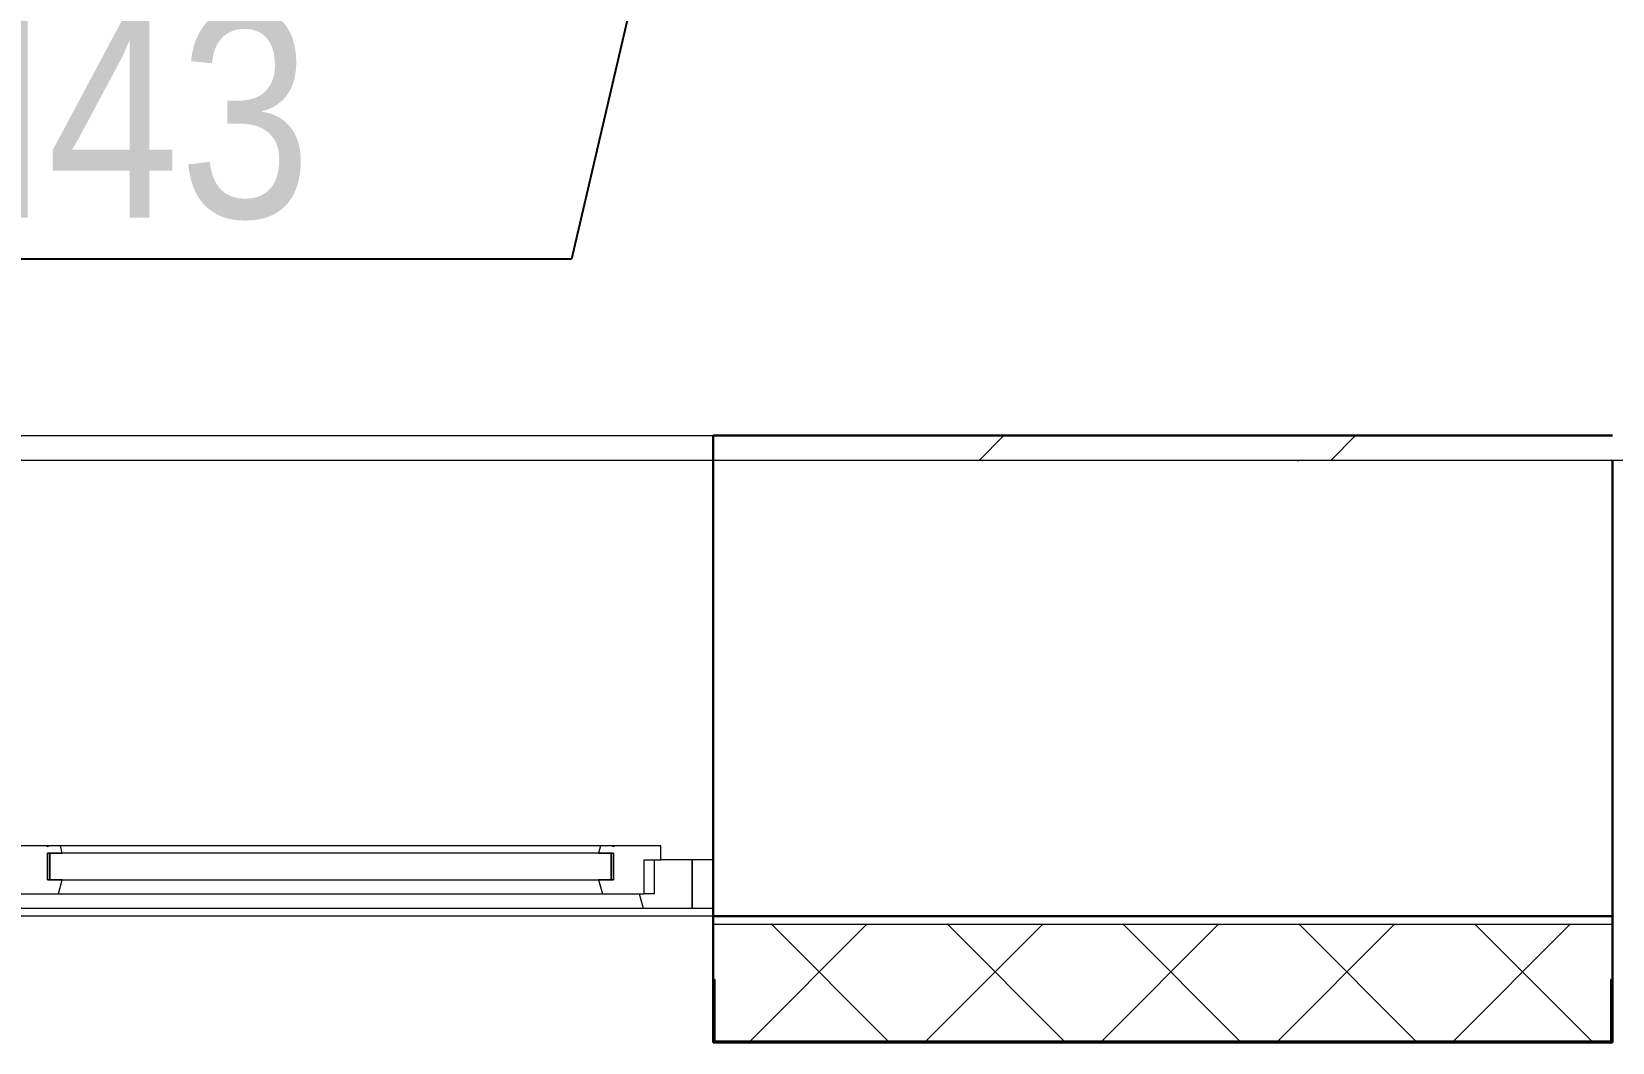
# Model space of a CAD drawing. Header units: millimetres. Extents: x -21010 to 105841, y -18351 to 135084.
# Drawn here: x 40755 to 42662, y 31373 to 32592 of the extents above; entities that cross this region are included whole.
import ezdxf
from ezdxf import colors
from ezdxf.entities.mleader import LeaderData, LeaderLine
from ezdxf.math import Vec2, Vec3

# ---------------------------------------------------------------- set-up
doc = ezdxf.new("R2010")
doc.units = ezdxf.units.MM
doc.linetypes.add('ADSK_Линия сетки', pattern=[2500, 2000, -250, 0, -250])
for name, color, linetype, lineweight in [('_ Окна', 7, 'Continuous', 9), ('ДОНМ_ТХ_Анно', 84, 'Continuous', 20), ('Окна', 7, 'Continuous', 9), ('Оси', 7, 'Continuous', 9), ('Стены внутренние', 7, 'Continuous', 18), ('Стены наружные', 7, 'Continuous', 18), ('Стены штриховка', 7, 'Continuous', 13)]:
    doc.layers.add(name, color=color, linetype=linetype, lineweight=lineweight)
doc.styles.add('ТХ_ДОНМ', font='ARIALN.TTF')

# ---------------------------------------------------------------- blocks, each defined once
blk = doc.blocks.new('_None')
blk = doc.blocks.new('1 этаж 21082025')
at = {"layer": '_ Окна', "lineweight": 18}
for p, q in [((46511, -11865), (46455, -11865)), ((46512, -11866), (46511, -11865)), ((46513, -11865), (46512, -11866)), ((46512, -11906), (46512, -11874)), ((46512, -11874), (46530, -11874)), ((46527.6, -11865), (46513, -11865)), ((46530, -11874), (46527.6, -11865)), ((47179.4, -11865), (47177, -11874)), ((47177, -11874), (47195, -11874)), ((47194, -11865), (47179.4, -11865)), ((47195, -11866), (47194, -11865)), ((47196, -11865), (47195, -11866)), ((47195, -11874), (47195, -11906)), ((47252, -11865), (47196, -11865)), ((47252, -11882), (47252, -11865)), ((47232, -11923), (47232, -11882)), ((47232, -11882), (47252, -11882)), ((47244, -11882), (47244, -11923)), ((47290, -11882), (47252, -11882)), ((47290, -11940), (47290, -11882)), ((46530, -11906), (46512, -11906)), ((46525.4, -11923), (46530, -11906)), ((47195, -11906), (47177, -11906)), ((47177, -11906), (47181.6, -11923)), ((46475, -11923), (46525.4, -11923)), ((47181.6, -11923), (47232, -11923)), ((47226, -11923), (47230.6, -11940)), ((47244, -11923), (47232, -11923)), ((47230.6, -11940), (47290, -11940))]:
    blk.add_line(p, q, dxfattribs=at)
at = {"layer": '_ Окна'}
for p, q in [((46515, -11874), (46512, -11874)), ((46512, -11874), (46512, -11906)), ((47192, -11874), (46515, -11874)), ((46515, -11874), (46515, -11906)), ((46515, -11906), (46515, -11874)), ((47192, -11906), (47192, -11874)), ((47192, -11874), (47192, -11906)), ((47195, -11874), (47192, -11874)), ((47195, -11906), (47195, -11874)), ((47315, -11882), (47290, -11882)), ((47290, -11882), (47290, -11940)), ((46512, -11906), (46515, -11906)), ((46515, -11906), (47192, -11906)), ((47192, -11906), (47195, -11906)), ((47290, -11940), (47315, -11940))]:
    blk.add_line(p, q, dxfattribs=at)
at = {"layer": 'Окна'}
for p, q in [((46513, -11865), (46511, -11865)), ((47179.4, -11865), (46527.6, -11865)), ((47196, -11865), (47194, -11865)), ((46525.4, -11923), (47181.6, -11923)), ((45649.4, -11940), (47230.6, -11940))]:
    blk.add_line(p, q, dxfattribs=at)
at = {"layer": 'Оси', "linetype": 'ADSK_Линия сетки'}
blk.add_line((58165, -11400), (-14072.3, -11400), dxfattribs=at)
at = {"layer": 'Стены внутренние', "lineweight": 30}
for p, q in [((47315, -11400), (47315, -11950)), ((48400, -11950), (48400, -11400)), ((47315, -11950), (48400, -11950)), ((47315, -11960), (47315, -12102)), ((48400, -12102), (48400, -11960)), ((47315, -12102), (48400, -12102))]:
    blk.add_line(p, q, dxfattribs=at)
at = {"layer": 'Стены внутренние'}
for p, q in [((48400, -11400), (47315, -11400)), ((47315, -11950), (45565, -11950))]:
    blk.add_line(p, q, dxfattribs=at)
at = {"layer": 'Стены внутренние', "linetype": 'Continuous', "lineweight": 9}
for p, q in [((47360.2, -12100), (47500.2, -11960)), ((47526, -12100), (47386, -11960)), ((47572.3, -12100), (47712.3, -11960)), ((47738.2, -12100), (47598.2, -11960)), ((47784.5, -12100), (47924.5, -11960)), ((47950.3, -12100), (47810.3, -11960)), ((47996.6, -12100), (48136.6, -11960)), ((48162.4, -12100), (48022.4, -11960)), ((48208.7, -12100), (48348.7, -11960)), ((48374.6, -12100), (48234.6, -11960)), ((48322.7, -12102), (48321.5, -12100))]:
    blk.add_line(p, q, dxfattribs=at)
at = {"layer": 'Стены наружные'}
blk.add_line((45565, -11370), (47315, -11370), dxfattribs=at)
at = {"layer": 'Стены наружные', "lineweight": 30}
for p, q in [((48400, -11370), (47315, -11370)), ((47315, -11370), (47315, -11400)), ((47315, -11950), (47315, -11960)), ((48400, -11960), (48400, -11950))]:
    blk.add_line(p, q, dxfattribs=at)
at = {"layer": 'Стены наружные', "linetype": 'Continuous', "lineweight": 9}
for p, q in [((47635.9, -11400), (47665.9, -11370)), ((48060.2, -11400), (48090.2, -11370))]:
    blk.add_line(p, q, dxfattribs=at)
at = {"layer": 'Стены штриховка'}
for p, q in [((48400, -11960), (47315, -11960)), ((47317, -12026), (47315, -12026)), ((47317, -12026), (47317, -12100)), ((48400, -12026), (48398, -12026)), ((48398, -12100), (48398, -12026)), ((47317, -12100), (48398, -12100))]:
    blk.add_line(p, q, dxfattribs=at)

msp = doc.modelspace()

# ---------------------------------------------------------------- linework, layer by layer
at = {"layer": 'Оси', "linetype": 'ADSK_Линия сетки'}
msp.add_line((49532.7, 32075), (20650.1, 32075), dxfattribs=at)

# ---------------------------------------------------------------- block references
msp.add_blockref('1 этаж 21082025', (-5738, 43475))

# ---------------------------------------------------------------- leaders
at = {"layer": 'ДОНМ_ТХ_Анно'}
ml = msp.add_multileader_mtext('Standard', dxfattribs=at)
ml.set_content('П43', color=256, style='ТХ_ДОНМ')
ml.set_leader_properties()
ml.set_arrow_properties(name='NONE')
ml.build(insert=Vec2(0, 0))
ml.multileader.update_dxf_attribs({"text_left_attachment_type": 6, "text_right_attachment_type": 6, "dogleg_length": 0.25, "arrow_head_size": 250})
ctx = ml.context
ctx.base_point, ctx.char_height, ctx.arrow_head_size, ctx.landing_gap_size, ctx.plane_origin = Vec3(40542.1, 32317.8), 250, 250, 25, Vec3(39242.5, 29178.4)
ctx.left_attachment, ctx.right_attachment = 6, 6
notes = []
notes.append((ctx, [(1, (1, 1, 0), (41406.2, 32317.8), (-1, 0), 195.1, [(2, [(41575.7, 33043.7)], 0, [])])]))
ctx.mtext.insert, ctx.mtext.flow_direction = Vec3(40567.1, 32617.8), 5
for ctx, leaders in notes:
    for number, flags, end, landing, length, lines in leaders:
        leader = LeaderData()
        leader.index, (leader.has_last_leader_line, leader.has_dogleg_vector, leader.attachment_direction) = number, flags
        leader.last_leader_point, leader.dogleg_vector, leader.dogleg_length = Vec3(end), Vec3(landing), length
        for number, points, colour, breaks in lines:
            line = LeaderLine()
            line.index, line.vertices, line.color, line.breaks = number, Vec3.list(points), colors.encode_raw_color(colour), breaks
            leader.lines.append(line)
        ctx.leaders.append(leader)

doc.saveas('drawing.dxf')
